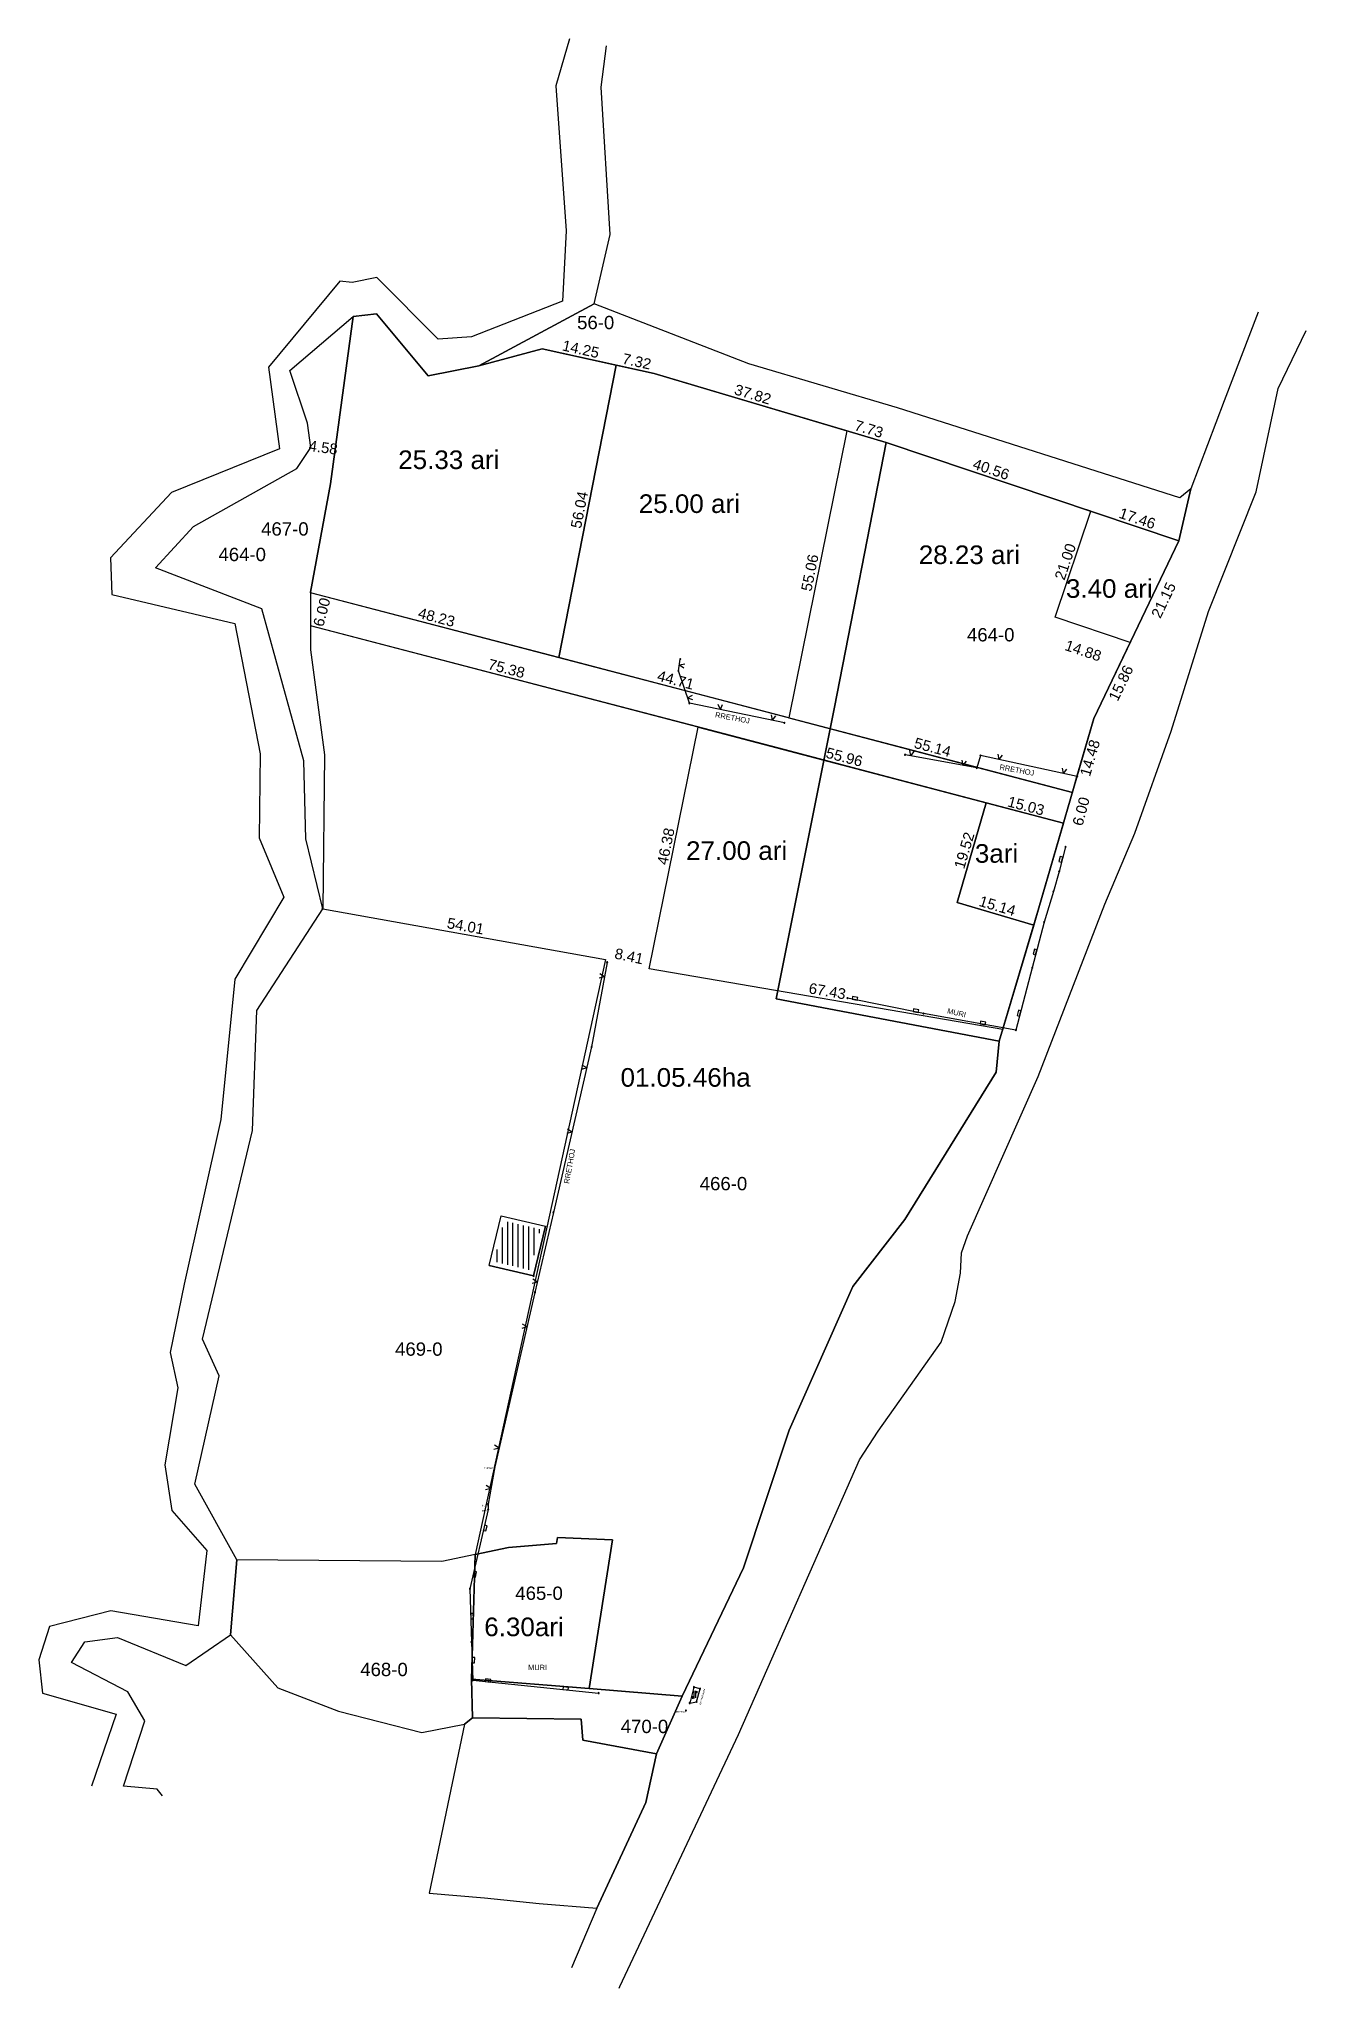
# Model space of a CAD drawing. Header units: millimetres. Extents: x 7508162 to 7508400, y 4696531 to 4696898.
import ezdxf
from ezdxf.enums import TextEntityAlignment as Align

# ---------------------------------------------------------------- set-up
doc = ezdxf.new("R2010")
doc.units = ezdxf.units.MM
doc.linetypes.add('SOLID_LINE', pattern=[0])
for name, color, linetype in [('MURI', 7, 'Continuous'), ('Objekt', 2, 'Continuous'), ('PERMENDORJA', 7, 'Continuous'), ('Point Code', 7, 'Continuous'), ('rrethoj', 5, 'Continuous'), ('rruga', 38, 'Continuous'), ('SLIVOVë_A10_PAR_PARCEL_TXT', 7, 'Continuous'), ('SLIVOVë_PAR_PARCELGEOM_ILI', 7, 'Continuous')]:
    doc.layers.add(name, color=color, linetype=linetype)
doc.styles.get("Standard").update_dxf_attribs({"font": 'arial.ttf'})
doc.dimstyles.new('Civil-Metric', dxfattribs={"dimtxt": 2, "dimasz": 3, "dimexe": 3, "dimexo": 1.5, "dimgap": 0.5, "dimtad": 1, "dimzin": 3, "dimdsep": 46, "dimtxsty": 'Standard', "dimcen": 3, "dimse1": 1, "dimse2": 1, "dimsd1": 1, "dimsd2": 1, "dimclrt": 1, "dimazin": 2, "dimtfac": 1, "dimtofl": 0, "dimtmove": 0, "dimatfit": 3, "dimfxl": 1, "dimfrac": 1, "dimtolj": 1, "dimtzin": 0, "dimarcsym": 0})

# ---------------------------------------------------------------- blocks, each defined once
blk = doc.blocks.new('CONTROL')
at = {"color": 0, "linetype": 'SOLID_LINE'}
for p, q in [((-0.1, -0.1), (0, 0.1)), ((0, 0.1), (0.1, -0.1)), ((0.1, -0.1), (-0.1, -0.1))]:
    blk.add_line(p, q, dxfattribs=at)
blk = doc.blocks.new('MEASURED')
at = {"color": 0, "linetype": 'SOLID_LINE'}
for start, end in [(0, 180), (180, 0)]:
    blk.add_arc((0, 0), 0.1, start, end, dxfattribs=at)
blk.add_point((0, 0), dxfattribs=at)
blk = doc.blocks.new('rrethoj')
at = {"color": 5}
for q in [(-0.41, 0.94), (0.41, 0.94)]:
    blk.add_line((0, 0), q, dxfattribs=at)
blk = doc.blocks.new('muri')
at = {"layer": 'MURI', "color": 6}
for p, q in [((1, 0.5), (0, 0.5)), ((0, 0.5), (0, 0)), ((0, 0), (1, 0)), ((1, 0), (1, 0.5))]:
    blk.add_line(p, q, dxfattribs=at)
blk = doc.blocks.new('*D8')
at = {"layer": 'Defpoints', "color": 0, "transparency": 16777216}
for p in [(7508359.63, 4696808.98), (7508352.94, 4696789.07), (7508352.94, 4696789.07)]:
    blk.add_point(p, dxfattribs=at)
at = {"color": 1, "transparency": 16777216, "insert": (7508354.85, 4696799.51), "char_height": 2, "attachment_point": 5, "rotation": 71.4217}
blk.add_mtext('\\A1;21.00', dxfattribs=at)
blk = doc.blocks.new('*D9')
at = {"layer": 'Defpoints', "color": 0, "transparency": 16777216}
for p in [(7508350.68, 4696783.7), (7508364.78, 4696778.96), (7508364.78, 4696778.96)]:
    blk.add_point(p, dxfattribs=at)
at = {"color": 1, "transparency": 16777216, "insert": (7508358.21, 4696782.77), "char_height": 2, "attachment_point": 5, "rotation": 341.4386}
blk.add_mtext('\\A1;14.88', dxfattribs=at)
blk = doc.blocks.new('*D10')
at = {"layer": 'Defpoints', "color": 0, "transparency": 16777216}
for p in [(7508339.96, 4696754.18), (7508334.4, 4696735.47), (7508334.53, 4696735.43)]:
    blk.add_point(p, dxfattribs=at)
at = {"color": 1, "transparency": 16777216, "insert": (7508335.86, 4696745.22), "char_height": 2, "attachment_point": 5, "rotation": 73.4272}
blk.add_mtext('\\A1;19.52', dxfattribs=at)
blk = doc.blocks.new('*D11')
at = {"layer": 'Defpoints', "color": 0, "transparency": 16777216}
for p in [(7508334.4, 4696735.47), (7508348.91, 4696731.15), (7508348.91, 4696731.15)]:
    blk.add_point(p, dxfattribs=at)
at = {"color": 1, "transparency": 16777216, "insert": (7508342.08, 4696734.77), "char_height": 2, "attachment_point": 5, "rotation": 343.4325}
blk.add_mtext('\\A1;15.14', dxfattribs=at)
blk = doc.blocks.new('*D12')
at = {"layer": 'Defpoints', "color": 0, "transparency": 16777216}
for p in [(7508338.66, 4696748.81), (7508354.55, 4696750.15), (7508353.19, 4696744.99)]:
    blk.add_point(p, dxfattribs=at)
at = {"color": 1, "transparency": 16777216, "insert": (7508347.46, 4696753.59), "char_height": 2, "attachment_point": 5, "rotation": 345.279}
blk.add_mtext('\\A1;15.03', dxfattribs=at)
blk = doc.blocks.new('*D13')
at = {"layer": 'Defpoints', "color": 0, "transparency": 16777216}
for p in [(7508313.78, 4696824.11), (7508313.78, 4696824.11), (7508302.84, 4696770.14)]:
    blk.add_point(p, dxfattribs=at)
at = {"color": 1, "transparency": 16777216, "insert": (7508306.82, 4696797.43), "char_height": 2, "attachment_point": 5, "rotation": 78.5391}
blk.add_mtext('\\A1;55.06', dxfattribs=at)
blk = doc.blocks.new('*D14')
at = {"layer": 'Defpoints', "color": 0, "transparency": 16777216}
for p in [(7508270.38, 4696836.46), (7508270.38, 4696836.46), (7508259.59, 4696781.47)]:
    blk.add_point(p, dxfattribs=at)
at = {"color": 1, "transparency": 16777216, "insert": (7508263.49, 4696809.26), "char_height": 2, "attachment_point": 5, "rotation": 78.8981}
blk.add_mtext('\\A1;56.04', dxfattribs=at)
blk = doc.blocks.new('*D15')
at = {"layer": 'Defpoints', "color": 0, "transparency": 16777216}
for p in [(7508270.38, 4696836.46), (7508277.53, 4696834.89), (7508277.53, 4696834.89)]:
    blk.add_point(p, dxfattribs=at)
at = {"color": 1, "transparency": 16777216, "insert": (7508274.28, 4696837.16), "char_height": 2, "attachment_point": 5, "rotation": 347.6559}
blk.add_mtext('\\A1;7.32', dxfattribs=at)
blk = doc.blocks.new('*D16')
at = {"layer": 'Defpoints', "color": 0, "transparency": 16777216}
for p in [(7508277.53, 4696834.89), (7508313.78, 4696824.11), (7508313.78, 4696824.11)]:
    blk.add_point(p, dxfattribs=at)
at = {"color": 1, "transparency": 16777216, "insert": (7508296.09, 4696830.96), "char_height": 2, "attachment_point": 5, "rotation": 343.4281}
blk.add_mtext('\\A1;37.82', dxfattribs=at)
blk = doc.blocks.new('*D17')
at = {"layer": 'Defpoints', "color": 0, "transparency": 16777216}
for p in [(7508259.59, 4696781.47), (7508302.84, 4696770.14, 610.32), (7508302.84, 4696770.14)]:
    blk.add_point(p, dxfattribs=at)
at = {"color": 1, "transparency": 16777216, "insert": (7508281.6, 4696777.26), "char_height": 2, "attachment_point": 5, "rotation": 345.3194}
blk.add_mtext('\\A1;44.71', dxfattribs=at)
blk = doc.blocks.new('*D18')
at = {"layer": 'Defpoints', "color": 0, "transparency": 16777216}
for p in [(7508313.78, 4696824.11), (7508321.19, 4696821.9), (7508321.19, 4696821.9)]:
    blk.add_point(p, dxfattribs=at)
at = {"color": 1, "transparency": 16777216, "insert": (7508317.92, 4696824.46), "char_height": 2, "attachment_point": 5, "rotation": 343.4281}
blk.add_mtext('\\A1;7.73', dxfattribs=at)
blk = doc.blocks.new('*D19')
at = {"layer": 'Defpoints', "color": 0, "transparency": 16777216}
for p in [(7508321.19, 4696821.9), (7508359.63, 4696808.98, 610.32), (7508359.63, 4696808.98)]:
    blk.add_point(p, dxfattribs=at)
at = {"color": 1, "transparency": 16777216, "insert": (7508340.9, 4696816.88), "char_height": 2, "attachment_point": 5, "rotation": 341.4217}
blk.add_mtext('\\A1;40.56', dxfattribs=at)
blk = doc.blocks.new('*D20')
at = {"layer": 'Defpoints', "color": 0, "transparency": 16777216}
for p in [(7508359.63, 4696808.98), (7508376.18, 4696803.42), (7508376.18, 4696803.42)]:
    blk.add_point(p, dxfattribs=at)
at = {"color": 1, "transparency": 16777216, "insert": (7508368.39, 4696807.64), "char_height": 2, "attachment_point": 5, "rotation": 341.4217}
blk.add_mtext('\\A1;17.46', dxfattribs=at)
blk = doc.blocks.new('*D21')
at = {"layer": 'Defpoints', "color": 0, "transparency": 16777216}
for p in [(7508379.27, 4696801.15), (7508379.27, 4696801.15), (7508370.14, 4696782.07)]:
    blk.add_point(p, dxfattribs=at)
at = {"color": 1, "transparency": 16777216, "insert": (7508373.33, 4696792.27), "char_height": 2, "attachment_point": 5, "rotation": 64.4221}
blk.add_mtext('\\A1;21.15', dxfattribs=at)
blk = doc.blocks.new('*D22')
at = {"layer": 'Defpoints', "color": 0, "transparency": 16777216}
for p in [(7508370.11, 4696783.17), (7508363.26, 4696768.87), (7508363.26, 4696768.87)]:
    blk.add_point(p, dxfattribs=at)
at = {"color": 1, "transparency": 16777216, "insert": (7508365.31, 4696776.68), "char_height": 2, "attachment_point": 5, "rotation": 64.4221}
blk.add_mtext('\\A1;15.86', dxfattribs=at)
blk = doc.blocks.new('*D23')
at = {"layer": 'Defpoints', "color": 0, "transparency": 16777216}
for p in [(7508362.97, 4696769.13), (7508358.94, 4696755.22), (7508358.94, 4696755.22)]:
    blk.add_point(p, dxfattribs=at)
at = {"color": 1, "transparency": 16777216, "insert": (7508359.49, 4696762.6), "char_height": 2, "attachment_point": 5, "rotation": 73.8362}
blk.add_mtext('\\A1;14.48', dxfattribs=at)
blk = doc.blocks.new('*D24')
at = {"layer": 'Defpoints', "color": 0, "transparency": 16777216}
for p in [(7508357.12, 4696743.33), (7508355.45, 4696737.57), (7508355.59, 4696737.53)]:
    blk.add_point(p, dxfattribs=at)
at = {"color": 1, "transparency": 16777216, "insert": (7508357.81, 4696752.56), "char_height": 2, "attachment_point": 5, "rotation": 75.279}
blk.add_mtext('\\A1;6.00', dxfattribs=at)
blk = doc.blocks.new('*D25')
at = {"layer": 'Defpoints', "color": 0, "transparency": 16777216}
for p in [(7508216.11, 4696792.84), (7508214.59, 4696787.04), (7508215.77, 4696786.73)]:
    blk.add_point(p, dxfattribs=at)
at = {"color": 1, "transparency": 16777216, "insert": (7508215.06, 4696790.02), "char_height": 2, "attachment_point": 5, "rotation": 75.3469}
blk.add_mtext('\\A1;6.00', dxfattribs=at)
blk = doc.blocks.new('*D26')
at = {"layer": 'Defpoints', "color": 0, "transparency": 16777216}
for p in [(7508212.93, 4696793.67), (7508259.59, 4696781.47), (7508259.59, 4696781.47)]:
    blk.add_point(p, dxfattribs=at)
at = {"color": 1, "transparency": 16777216, "insert": (7508236.64, 4696789.05), "char_height": 2, "attachment_point": 5, "rotation": 345.3469}
blk.add_mtext('\\A1;48.23', dxfattribs=at)
blk = doc.blocks.new('*D27')
at = {"layer": 'Defpoints', "color": 0, "transparency": 16777216}
for p in [(7508212.93, 4696787.47), (7508285.86, 4696768.4), (7508285.86, 4696768.4)]:
    blk.add_point(p, dxfattribs=at)
at = {"color": 1, "transparency": 16777216, "insert": (7508249.78, 4696779.41), "char_height": 2, "attachment_point": 5, "rotation": 345.3455}
blk.add_mtext('\\A1;75.38', dxfattribs=at)
blk = doc.blocks.new('*D28')
at = {"layer": 'Defpoints', "color": 0, "transparency": 16777216}
for p in [(7508285.86, 4696768.4), (7508276.62, 4696722.95), (7508276.62, 4696722.95)]:
    blk.add_point(p, dxfattribs=at)
at = {"color": 1, "transparency": 16777216, "insert": (7508279.75, 4696745.98), "char_height": 2, "attachment_point": 5, "rotation": 78.5095}
blk.add_mtext('\\A1;46.38', dxfattribs=at)
blk = doc.blocks.new('*D29')
at = {"layer": 'Defpoints', "color": 0, "transparency": 16777216}
for p in [(7508256.46, 4696839.5), (7508270.38, 4696836.46), (7508270.38, 4696836.46)]:
    blk.add_point(p, dxfattribs=at)
at = {"color": 1, "transparency": 16777216, "insert": (7508263.75, 4696839.47), "char_height": 2, "attachment_point": 5, "rotation": 347.6559}
blk.add_mtext('\\A1;14.25', dxfattribs=at)
blk = doc.blocks.new('*D30')
at = {"layer": 'Defpoints', "color": 0, "transparency": 16777216}
for p in [(7508302.84, 4696770.14), (7508356.17, 4696756.13), (7508356.17, 4696756.13)]:
    blk.add_point(p, dxfattribs=at)
at = {"color": 1, "transparency": 16777216, "insert": (7508329.89, 4696764.6), "char_height": 2, "attachment_point": 5, "rotation": 345.2744}
blk.add_mtext('\\A1;55.14', dxfattribs=at)
blk = doc.blocks.new('*D31')
at = {"layer": 'Defpoints', "color": 0, "transparency": 16777216}
for p in [(7508285.85, 4696768.4), (7508339.96, 4696754.18), (7508339.96, 4696754.18)]:
    blk.add_point(p, dxfattribs=at)
at = {"color": 1, "transparency": 16777216, "insert": (7508313.29, 4696762.76), "char_height": 2, "attachment_point": 5, "rotation": 345.2738}
blk.add_mtext('\\A1;55.96', dxfattribs=at)
blk = doc.blocks.new('*D32')
at = {"layer": 'Defpoints', "color": 0, "transparency": 16777216}
for p in [(7508276.62, 4696722.95), (7508343.08, 4696711.55), (7508343.08, 4696711.55)]:
    blk.add_point(p, dxfattribs=at)
at = {"color": 1, "transparency": 16777216, "insert": (7508310.1, 4696718.75), "char_height": 2, "attachment_point": 5, "rotation": 350.2672}
blk.add_mtext('\\A1;67.43', dxfattribs=at)
blk = doc.blocks.new('*D33')
at = {"layer": 'Defpoints', "color": 0, "transparency": 16777216}
for p in [(7508213.02, 4696820.96), (7508217.4, 4696819.16), (7508217.56, 4696820.34)]:
    blk.add_point(p, dxfattribs=at)
at = {"color": 1, "transparency": 16777216, "insert": (7508215.33, 4696820.97), "char_height": 2, "attachment_point": 5, "rotation": 352.2858}
blk.add_mtext('\\A1;4.58', dxfattribs=at)
blk = doc.blocks.new('*D34')
at = {"layer": 'Defpoints', "color": 0, "transparency": 16777216}
for p in [(7508215.24, 4696734.24), (7508268.4, 4696724.72), (7508268.4, 4696724.72)]:
    blk.add_point(p, dxfattribs=at)
at = {"color": 1, "transparency": 16777216, "insert": (7508242.09, 4696730.98), "char_height": 2, "attachment_point": 5, "rotation": 349.8438}
blk.add_mtext('\\A1;54.01', dxfattribs=at)
blk = doc.blocks.new('*D35')
at = {"layer": 'Defpoints', "color": 0, "transparency": 16777216}
for p in [(7508268.4, 4696724.72), (7508276.62, 4696722.95), (7508276.62, 4696722.95)]:
    blk.add_point(p, dxfattribs=at)
at = {"color": 1, "transparency": 16777216, "insert": (7508272.83, 4696725.32), "char_height": 2, "attachment_point": 5, "rotation": 347.8749}
blk.add_mtext('\\A1;8.41', dxfattribs=at)

msp = doc.modelspace()

# ---------------------------------------------------------------- hatches: boundary and pattern name
at = {"layer": 'Objekt', "transparency": 33554687}
h = msp.add_hatch(dxfattribs=at)
h.set_pattern_fill('ANSI31', color=256, scale=8, angle=45)
h.set_pattern_definition([(90, (0, 0), (-1, 2e-16), [])])
h.paths.add_polyline_path([(7508247.462, 4696667.902), (7508254.254, 4696666.324, -0.4162722), (7508254.353, 4696666.385), (7508256.172, 4696673.968), (7508249.3, 4696675.565)])
h = msp.add_hatch(dxfattribs=at)
h.set_pattern_fill('ANSI31', color=256, scale=2.105619, angle=45)
h.set_pattern_definition([(90, (3555888.3647, 2224281.17504), (-0.263202364427, 6e-17), [])])
h.paths.add_polyline_path([(7508285.695, 4696587.041, -0.4110049), (7508285.658, 4696587.105), (7508285.162, 4696587.231, -0.4188584), (7508285.097, 4696587.193), (7508284.698, 4696585.725, -0.2902363), (7508284.736, 4696585.684), (7508285.312, 4696585.786, -0.5485204), (7508285.377, 4696585.846)])

# ---------------------------------------------------------------- linework, layer by layer
at = {"color": 1}
for points in [[(7508212.93, 4696793.673), (7508212.93, 4696793.808), (7508216.721, 4696814.178), (7508220.981, 4696845.627), (7508225.342, 4696846.137), (7508235.081, 4696834.426), (7508244.611, 4696836.326), (7508256.462, 4696839.505), (7508270.38, 4696836.459), (7508259.59, 4696781.473), (7508212.93, 4696793.673)], [(7508302.842, 4696770.141), (7508281.807, 4696775.663), (7508259.59, 4696781.473), (7508270.38, 4696836.459), (7508277.532, 4696834.894), (7508313.783, 4696824.107), (7508302.842, 4696770.141)], [(7508367.048, 4696784.338), (7508352.944, 4696789.074), (7508359.635, 4696808.98), (7508376.181, 4696803.419), (7508367.048, 4696784.338)], [(7508343.075, 4696711.552), (7508276.617, 4696722.951), (7508285.846, 4696768.404), (7508339.964, 4696754.18), (7508334.532, 4696735.429), (7508348.906, 4696731.151), (7508348.906, 4696731.151), (7508343.16, 4696711.838), (7508343.075, 4696711.552), (7508276.617, 4696722.951)]]:
    msp.add_lwpolyline(points, dxfattribs=at)
at = {"color": 1, "elevation": 610.324}
msp.add_lwpolyline([(7508357.037, 4696759.117), (7508360.2, 4696770.031), (7508367.048, 4696784.338), (7508352.944, 4696789.074), (7508359.635, 4696808.98), (7508356.13, 4696810.159), (7508321.191, 4696821.902), (7508313.783, 4696824.107), (7508302.842, 4696770.141), (7508356.17, 4696756.126), (7508357.037, 4696759.117)], dxfattribs=at)
at = {"color": 1, "linetype": 'Continuous', "flags": 128}
msp.add_lwpolyline([(7508343.075, 4696711.552), (7508276.617, 4696722.951), (7508285.846, 4696768.404), (7508212.93, 4696787.471), (7508212.93, 4696782.929), (7508215.569, 4696763.219), (7508215.238, 4696734.24), (7508268.398, 4696724.717), (7508243.875, 4696612.831), (7508250.135, 4696614.151), (7508259.205, 4696614.9), (7508259.395, 4696616.03), (7508269.695, 4696615.559), (7508265.294, 4696587.62), (7508282.824, 4696586.169), (7508294.355, 4696610.328), (7508302.946, 4696636.177), (7508314.897, 4696663.246), (7508324.647, 4696675.795), (7508341.828, 4696703.513), (7508342.418, 4696709.343), (7508343.075, 4696711.552)], dxfattribs=at)
at = {"color": 1}
msp.add_lwpolyline([(7508348.906, 4696731.151), (7508334.532, 4696735.429), (7508339.964, 4696754.18), (7508354.499, 4696750.361), (7508349.879, 4696734.422)], close=True, dxfattribs=at)
at = {"layer": 'MURI', "color": 6, "linetype": 'Continuous', "elevation": 611.29, "flags": 128}
msp.add_lwpolyline([(7508354.887, 4696745.902), (7508353.693, 4696741.252), (7508352.613, 4696737.51), (7508350.847, 4696731.726), (7508348.625, 4696723.162), (7508345.562, 4696711.402), (7508328.181, 4696714.563), (7508313.899, 4696717.416)], dxfattribs=at)
at = {"layer": 'MURI', "color": 6, "elevation": 609.517}
msp.add_lwpolyline([(7508246.313, 4696622.276), (7508246.333, 4696621.27), (7508242.913, 4696606.371), (7508243.198, 4696596.382), (7508243.426, 4696589.182), (7508267.102, 4696586.765)], dxfattribs=at)
at = {"layer": 'Objekt'}
for p, q in [((7508246.53, 4696667.16, 613.393), (7508248.765, 4696676.479, 613.393)), ((7508248.765, 4696676.479, 613.393), (7508257.122, 4696674.537, 613.442)), ((7508254.887, 4696665.218, 613.442), (7508257.122, 4696674.537, 613.442)), ((7508246.53, 4696667.16, 613.393), (7508254.887, 4696665.218, 613.442))]:
    msp.add_line(p, q, dxfattribs=at)
at = {"layer": 'Objekt', "elevation": 613.393}
msp.add_lwpolyline([(7508246.53, 4696667.16), (7508248.765, 4696676.479), (7508257.122, 4696674.537), (7508254.887, 4696665.218)], close=True, dxfattribs=at)
at = {"layer": 'Objekt'}
for points, elevation in [([(7508257.122, 4696674.537), (7508254.887, 4696665.218), (7508246.53, 4696667.16)], 613.442), ([(7508284.221, 4696584.898), (7508285.511, 4696585.127), (7508286.167, 4696587.59), (7508285.031, 4696587.879), (7508284.221, 4696584.898)], 611.361)]:
    msp.add_lwpolyline(points, dxfattribs=dict(at, elevation=elevation))
at = {"layer": 'rrethoj', "linetype": 'Continuous', "flags": 128}
for points, elevation in [([(7508302.039, 4696769.228), (7508284.161, 4696772.884), (7508282.113, 4696778.969), (7508282.441, 4696781.16)], 609.629), ([(7508357.089, 4696759.105), (7508338.886, 4696763.068), (7508338.185, 4696760.729), (7508324.708, 4696763.204)], 610.324)]:
    msp.add_lwpolyline(points, dxfattribs=dict(at, elevation=elevation))
at = {"layer": 'rrethoj', "elevation": 609.517}
msp.add_lwpolyline([(7508268.708, 4696724.169), (7508265.791, 4696708.265), (7508258.597, 4696677.16), (7508255.137, 4696662.116), (7508247.576, 4696629.294), (7508246.313, 4696622.276)], dxfattribs=at)
at = {"layer": 'rruga'}
for points in [[(7508356.17, 4696756.126), (7508325.038, 4696764.305), (7508303.503, 4696769.968), (7508285.83, 4696774.612), (7508212.93, 4696793.673)], [(7508354.499, 4696750.361), (7508323.514, 4696758.502), (7508301.977, 4696764.165), (7508284.309, 4696768.808), (7508212.93, 4696787.471)]]:
    msp.add_lwpolyline(points, dxfattribs=at)
at = {"layer": 'SLIVOVë_PAR_PARCELGEOM_ILI', "linetype": 'Continuous'}
for points in [[(7508261.603, 4696897.793), (7508259.053, 4696888.994), (7508261.022, 4696861.714), (7508260.322, 4696848.514), (7508243.192, 4696841.796), (7508236.951, 4696841.336), (7508225.372, 4696852.916), (7508220.742, 4696851.987), (7508218.432, 4696852.227), (7508205.021, 4696836.058), (7508207.101, 4696820.718), (7508186.77, 4696812.539), (7508175.33, 4696800.26), (7508175.56, 4696793.341), (7508198.68, 4696787.909), (7508203.459, 4696763.37), (7508203.299, 4696747.6), (7508207.908, 4696736.4), (7508198.688, 4696720.981), (7508196.057, 4696694.612), (7508189.156, 4696663.673), (7508186.526, 4696650.813), (7508188.015, 4696644.153), (7508185.555, 4696629.674), (7508186.875, 4696621.104), (7508193.445, 4696613.554), (7508191.804, 4696599.414), (7508175.394, 4696602.225), (7508163.864, 4696599.266), (7508161.884, 4696593.006), (7508162.544, 4696586.736), (7508176.374, 4696582.785), (7508171.763, 4696569.276)], [(7508185.077, 4696567.456), (7508184.103, 4696568.715), (7508177.753, 4696569.276), (7508181.774, 4696581.535), (7508178.614, 4696587.035), (7508168.014, 4696592.526), (7508170.494, 4696596.435), (7508176.664, 4696597.195), (7508189.504, 4696591.975), (7508197.864, 4696597.734), (7508199.085, 4696611.844), (7508191.175, 4696626.024), (7508195.786, 4696646.423), (7508192.656, 4696653.313), (7508202.047, 4696692.561), (7508202.818, 4696715.111), (7508215.238, 4696734.24), (7508212.039, 4696747.42), (7508211.709, 4696762.049), (7508203.81, 4696790.659), (7508183.79, 4696798.33), (7508190.95, 4696806.129), (7508210.381, 4696817.008), (7508213.021, 4696820.958), (7508212.361, 4696825.578), (7508209.071, 4696835.428), (7508220.981, 4696845.627), (7508225.342, 4696846.137), (7508235.081, 4696834.426), (7508244.611, 4696836.326), (7508266.242, 4696847.984), (7508269.282, 4696861.004), (7508267.593, 4696888.733), (7508268.603, 4696896.493)], [(7508391.106, 4696846.407), (7508384.732, 4696829.768), (7508378.462, 4696813.189), (7508376.181, 4696803.419), (7508360.2, 4696770.031), (7508349.879, 4696734.422), (7508342.418, 4696709.343), (7508341.828, 4696703.513), (7508324.647, 4696675.795), (7508314.897, 4696663.246), (7508302.946, 4696636.177), (7508294.355, 4696610.328), (7508282.824, 4696586.169), (7508277.954, 4696575.34), (7508275.994, 4696566.19), (7508266.763, 4696546.331), (7508261.994, 4696535.083)], [(7508270.952, 4696531.313), (7508271.073, 4696531.571), (7508293.394, 4696578.989), (7508316.176, 4696630.606), (7508319.656, 4696636.016), (7508331.517, 4696652.775), (7508334.127, 4696660.415), (7508335.167, 4696665.705), (7508335.307, 4696669.544), (7508336.447, 4696672.754), (7508349.758, 4696702.723), (7508362.259, 4696735.121), (7508367.93, 4696748.461), (7508374.73, 4696767.66), (7508381.781, 4696790.119), (7508390.712, 4696812.618), (7508394.832, 4696832.067), (7508400.099, 4696842.958)]]:
    msp.add_lwpolyline(points, dxfattribs=at)
for points in [[(7508376.382, 4696811.509), (7508323.272, 4696828.461), (7508295.352, 4696836.733), (7508266.242, 4696847.984), (7508244.611, 4696836.326), (7508256.462, 4696839.505), (7508277.532, 4696834.894), (7508321.191, 4696821.902), (7508376.181, 4696803.419), (7508378.462, 4696813.189), (7508376.382, 4696811.509)], [(7508324.647, 4696675.795), (7508341.828, 4696703.513), (7508342.418, 4696709.343), (7508300.458, 4696717.315), (7508311.45, 4696772.123), (7508321.191, 4696821.902), (7508277.532, 4696834.894), (7508256.462, 4696839.505), (7508244.611, 4696836.326), (7508235.081, 4696834.426), (7508225.342, 4696846.137), (7508220.981, 4696845.627), (7508216.721, 4696814.178), (7508212.93, 4696793.808), (7508212.93, 4696782.929), (7508215.569, 4696763.219), (7508215.238, 4696734.24), (7508268.398, 4696724.717), (7508243.875, 4696612.831), (7508250.135, 4696614.151), (7508259.205, 4696614.9), (7508259.395, 4696616.03), (7508269.695, 4696615.559), (7508265.294, 4696587.62), (7508282.824, 4696586.169), (7508294.355, 4696610.328), (7508302.946, 4696636.177), (7508314.897, 4696663.246), (7508324.647, 4696675.795)], [(7508360.2, 4696770.031), (7508376.181, 4696803.419), (7508321.191, 4696821.902), (7508311.45, 4696772.123), (7508300.458, 4696717.315), (7508342.418, 4696709.343), (7508349.879, 4696734.422), (7508360.2, 4696770.031)], [(7508265.294, 4696587.62), (7508269.695, 4696615.559), (7508259.395, 4696616.03), (7508259.205, 4696614.9), (7508250.135, 4696614.151), (7508243.875, 4696612.831), (7508243.184, 4696589.372), (7508265.294, 4696587.62)], [(7508243.184, 4696589.372), (7508243.875, 4696612.831), (7508237.615, 4696611.521), (7508199.085, 4696611.844), (7508197.864, 4696597.734), (7508206.784, 4696587.734), (7508218.184, 4696583.383), (7508233.834, 4696579.362), (7508241.884, 4696580.922), (7508243.374, 4696582.112), (7508243.184, 4696589.372)], [(7508277.954, 4696575.34), (7508282.824, 4696586.169), (7508265.294, 4696587.62), (7508243.184, 4696589.372), (7508243.374, 4696582.112), (7508263.824, 4696581.891), (7508264.144, 4696577.911), (7508277.954, 4696575.34)], [(7508266.763, 4696546.331), (7508275.994, 4696566.19), (7508277.954, 4696575.34), (7508264.144, 4696577.911), (7508263.824, 4696581.891), (7508243.374, 4696582.112), (7508241.884, 4696580.922), (7508235.233, 4696549.153), (7508245.673, 4696548.282), (7508255.893, 4696547.192), (7508266.763, 4696546.331)]]:
    msp.add_lwpolyline(points, close=True, dxfattribs=at)

# ---------------------------------------------------------------- block references
at = {"color": 5}
for p, rotation in [((7508282.285, 4696780.118, 609.629), 258.2538336789941), ((7508283.806, 4696773.937, 609.629), 272.2255359555764), ((7508299.791, 4696769.688, 609.629), 346.4333542992752), ((7508325.795, 4696763.005, 610.324), 346.4333542992752), ((7508335.63, 4696761.198, 610.324), 346.4333542992752), ((7508342.396, 4696762.304, 610.324), 346.4333542992752), ((7508354.511, 4696759.667, 610.324), 346.4333542992752), ((7508268.209, 4696721.451, 609.517), 81.4457528703316), ((7508264.876, 4696704.308, 609.517), 81.4457528703316), ((7508262.089, 4696692.258, 609.517), 81.4457528703316), ((7508255.585, 4696664.064, 609.517), 81.4457528703316), ((7508253.64, 4696655.618, 609.517), 81.4457528703316), ((7508248.394, 4696632.844, 609.517), 81.4457528703316), ((7508246.85, 4696625.26, 609.517), 81.4457528703316)]:
    msp.add_blockref('rrethoj', p, dxfattribs=dict(at, rotation=rotation))
msp.add_blockref('rrethoj', (7508289.994, 4696771.691, 609.629), dxfattribs=at)
at = {"color": 0, "linetype": 'SOLID_LINE'}
msp.add_blockref('CONTROL', (7508215.24, 4696734.24), dxfattribs=at)
at = {"layer": 'MURI', "color": 16}
for p, rotation in [((7508354.136, 4696742.977, 611.29), 75.40313143434238), ((7508349.254, 4696725.587, 611.29), 75.40313143434238), ((7508314.759, 4696717.244, 611.29), 348.702978833176), ((7508326.218, 4696714.955, 611.29), 348.702978833176), ((7508346.259, 4696714.078, 611.29), 75.40313143434238), ((7508338.811, 4696712.63, 611.29), 348.702978833176), ((7508245.926, 4696617.26, 609.517), 77.07065195549151), ((7508243.93, 4696608.566, 609.517), 77.07065195719369), ((7508243.573, 4696600.759, 609.517), 91.63857938104681), ((7508243.775, 4696592.441), 88.31280365767068), ((7508246.828, 4696589.338, 609.517), 174.1700904022701), ((7508261.412, 4696587.849, 609.517), 174.1700904022701)]:
    msp.add_blockref('muri', p, dxfattribs=dict(at, rotation=rotation))
at = {"layer": 'MURI', "color": 0, "linetype": 'SOLID_LINE'}
for p in [(7508354.887, 4696745.902, 611.29), (7508353.693, 4696741.252, 611.133), (7508352.613, 4696737.51, 611.325), (7508350.847, 4696731.726, 611.329), (7508348.625, 4696723.162, 611.31), (7508328.181, 4696714.563, 610.551), (7508345.562, 4696711.402, 611.219), (7508246.313, 4696622.276, 610.659), (7508246.333, 4696621.27, 610.569), (7508242.913, 4696606.371, 610.582), (7508243.198, 4696596.382, 610.783), (7508243.426, 4696589.182, 610.659), (7508267.102, 4696586.765, 610.898)]:
    msp.add_blockref('MEASURED', p, dxfattribs=at)
at = {"layer": 'Objekt', "color": 0, "linetype": 'SOLID_LINE'}
msp.add_blockref('MEASURED', (7508254.887, 4696665.218, 613.7), dxfattribs=at)
at = {"layer": 'PERMENDORJA', "color": 0, "linetype": 'SOLID_LINE'}
for p in [(7508285.031, 4696587.879, 611.39), (7508286.167, 4696587.59, 611.324), (7508284.221, 4696584.898, 611.361), (7508285.511, 4696585.127, 611.306)]:
    msp.add_blockref('MEASURED', p, dxfattribs=at)
at = {"layer": 'rrethoj', "color": 0, "linetype": 'SOLID_LINE'}
for p in [(7508282.441, 4696781.16, 609.247), (7508282.113, 4696778.969, 609.297), (7508284.161, 4696772.884, 609.545), (7508302.039, 4696769.228, 609.629), (7508324.708, 4696763.204, 609.698), (7508338.886, 4696763.068, 609.968), (7508338.185, 4696760.729, 610.014), (7508357.089, 4696759.105, 610.324), (7508268.708, 4696724.169, 609.517), (7508313.899, 4696717.416, 610.48), (7508265.791, 4696708.265, 609.556), (7508258.597, 4696677.16, 609.664), (7508255.137, 4696662.116, 609.748), (7508247.576, 4696629.294, 609.944), (7508283.519, 4696583.491, 611.218)]:
    msp.add_blockref('MEASURED', p, dxfattribs=at)

# ---------------------------------------------------------------- texts
at = {"color": 5}
msp.add_text('RRETHOJ', height=1, rotation=349.41617, dxfattribs=at).set_placement((7508288.938, 4696770.27))
for rotation, p in [(349.41617, (7508349.083, 4696760.222, 610.014)), (79.58705, (7508261.743, 4696689.158))]:
    msp.add_text('RRETHOJ', height=1, rotation=rotation, dxfattribs=at).set_placement(p, align=Align.TOP_RIGHT)
at = {"layer": 'MURI', "color": 5}
msp.add_text('MURI', height=1, rotation=346.77598, dxfattribs=at).set_placement((7508332.559, 4696714.605))
at = {"layer": 'MURI', "color": 16}
msp.add_text('MURI', height=1, dxfattribs=at).set_placement((7508253.849, 4696591.092))
at = {"layer": 'Point Code', "color": 5, "linetype": 'SOLID_LINE'}
for s, p in [('RRETHOJ', (7508247.476, 4696629.194, 609.944)), ('MURI', (7508246.213, 4696622.176, 610.659)), ('MURI', (7508246.233, 4696621.17, 610.569)), ('RRETHOJ', (7508283.419, 4696583.391, 611.218))]:
    msp.add_text(s, height=0.3, dxfattribs=at).set_placement(p, align=Align.TOP_RIGHT)
msp.add_text('PERMENDORJA', height=0.3, rotation=255.12653, dxfattribs=at).set_placement((7508286.315, 4696584.437, 611.324), align=Align.TOP_RIGHT)
at = {"layer": 'SLIVOVë_A10_PAR_PARCEL_TXT', "color": 5}
for s, p in [('56-0', (7508266.548, 4696844.479)), ('467-0', (7508208.11, 4696805.668)), ('464-0', (7508340.821, 4696785.771)), ('466-0', (7508290.577, 4696682.567)), ('469-0', (7508233.296, 4696651.451)), ('465-0', (7508255.905, 4696605.55)), ('468-0', (7508226.754, 4696591.212)), ('470-0', (7508275.724, 4696580.5))]:
    msp.add_text(s, height=2.5, dxfattribs=at).set_placement(p, align=Align.MIDDLE_CENTER)
at = {"layer": 'SLIVOVë_A10_PAR_PARCEL_TXT', "color": 6}
for s, p in [('25.33 ari', (7508229.421, 4696816.926)), ('25.00 ari', (7508274.644, 4696808.668)), ('28.23 ari', (7508327.284, 4696799.06)), ('3.40 ari', (7508354.957, 4696792.714)), ('27.00 ari', (7508283.536, 4696743.431)), ('3ari', (7508337.841, 4696742.899))]:
    msp.add_text(s, height=3.5, dxfattribs=at).set_placement(p)
for s, height, p in [('464-0', 2.5, (7508200.091, 4696800.868)), ('01.05.46ha', 3.5, (7508283.454, 4696702.537)), ('6.30ari', 3.5, (7508253.069, 4696599.221))]:
    msp.add_text(s, height=height, dxfattribs=at).set_placement(p, align=Align.MIDDLE_CENTER)

# ---------------------------------------------------------------- dimensions: what is measured, and where the dimension line sits
at = {"color": 1}
for p1, p2, distance, picture, middle in [((7508256.462, 4696839.505), (7508270.38, 4696836.459), 0, '*D29', (7508263.746, 4696839.468)), ((7508259.59, 4696781.4726), (7508270.3798, 4696836.4592), 0, '*D14', (7508263.4923, 4696809.2588)), ((7508270.38, 4696836.459), (7508277.532, 4696834.894), 0, '*D15', (7508274.281, 4696837.163)), ((7508277.532, 4696834.894), (7508313.783, 4696824.107), 0, '*D16', (7508296.091, 4696830.959)), ((7508313.783, 4696824.107), (7508321.191, 4696821.902), 0, '*D18', (7508317.921, 4696824.463)), ((7508302.842, 4696770.141), (7508313.783, 4696824.107), 0, '*D13', (7508306.821, 4696797.426)), ((7508321.191, 4696821.902), (7508359.635, 4696808.98, 610.324), 0, '*D19', (7508340.898, 4696816.883)), ((7508359.635, 4696808.98), (7508376.181, 4696803.419), 0, '*D20', (7508368.393, 4696807.642)), ((7508370.141, 4696782.073), (7508379.274, 4696801.154), 0, '*D21', (7508373.335, 4696792.27)), ((7508212.93, 4696793.673), (7508259.59, 4696781.473), 0, '*D26', (7508236.645, 4696789.045)), ((7508212.93, 4696787.471), (7508285.856, 4696768.401), 0, '*D27', (7508249.778, 4696779.408)), ((7508259.59, 4696781.473), (7508302.842, 4696770.141, 610.324), 0, '*D17', (7508281.597, 4696777.262)), ((7508370.107, 4696783.174), (7508363.259, 4696768.867), 0, '*D22', (7508365.311, 4696776.677)), ((7508302.842, 4696770.141), (7508356.17, 4696756.126), 0, '*D30', (7508329.892, 4696764.605)), ((7508285.856, 4696768.401), (7508276.617, 4696722.951), 0, '*D28', (7508279.745, 4696745.979)), ((7508285.846, 4696768.404), (7508339.964, 4696754.18), 0, '*D31', (7508313.292, 4696762.763)), ((7508362.966, 4696769.127), (7508358.935, 4696755.222), 0, '*D23', (7508359.489, 4696762.598)), ((7508357.119, 4696743.334), (7508355.594, 4696737.531), -0.151, '*D24', (7508357.814, 4696752.56)), ((7508339.964, 4696754.18), (7508334.396, 4696735.469), 0.142, '*D10', (7508335.858, 4696745.218)), ((7508334.396, 4696735.469), (7508348.906, 4696731.153), 0, '*D11', (7508342.085, 4696734.769)), ((7508215.238, 4696734.24), (7508268.398, 4696724.717), 0, '*D34', (7508242.086, 4696730.976)), ((7508268.398, 4696724.717), (7508276.617, 4696722.951), 0, '*D35', (7508272.827, 4696725.321)), ((7508276.617, 4696722.951), (7508343.075, 4696711.552), 0, '*D32', (7508310.103, 4696718.752))]:
    dim = msp.add_aligned_dim(p1=p1, p2=p2, distance=distance, dimstyle='Civil-Metric', dxfattribs=at)
    dim.commit()
    dim.dimension.update_dxf_attribs({"geometry": picture, "text_midpoint": middle})
for base, p1, p2, angle, picture, middle in [((7508217.396, 4696819.158), (7508213.021, 4696820.958), (7508217.556, 4696820.344), 352.28582, '*D33', (7508215.128, 4696819.465)), ((7508215.768, 4696786.729), (7508216.109, 4696792.842), (7508214.591, 4696787.037), 255.34694, '*D25', (7508216.527, 4696789.632)), ((7508354.549, 4696750.151), (7508338.658, 4696748.807), (7508353.193, 4696744.988), 345.27899, '*D12', (7508347.074, 4696752.115))]:
    dim = msp.add_linear_dim(base=base, p1=p1, p2=p2, angle=angle, dimstyle='Civil-Metric', dxfattribs=at)
    dim.commit()
    dim.dimension.update_dxf_attribs({"geometry": picture, "text_midpoint": middle, "dimtype": 161})
for p1, p2, picture, middle in [((7508359.635, 4696808.98), (7508352.944, 4696789.074), '*D8', (7508354.848, 4696799.512)), ((7508350.676, 4696783.695), (7508364.78, 4696778.959), '*D9', (7508358.212, 4696782.769))]:
    dim = msp.add_aligned_dim(p1=p1, p2=p2, distance=0, dimstyle='Civil-Metric')
    dim.commit()
    dim.dimension.update_dxf_attribs({"geometry": picture, "text_midpoint": middle})

doc.saveas('drawing.dxf')
